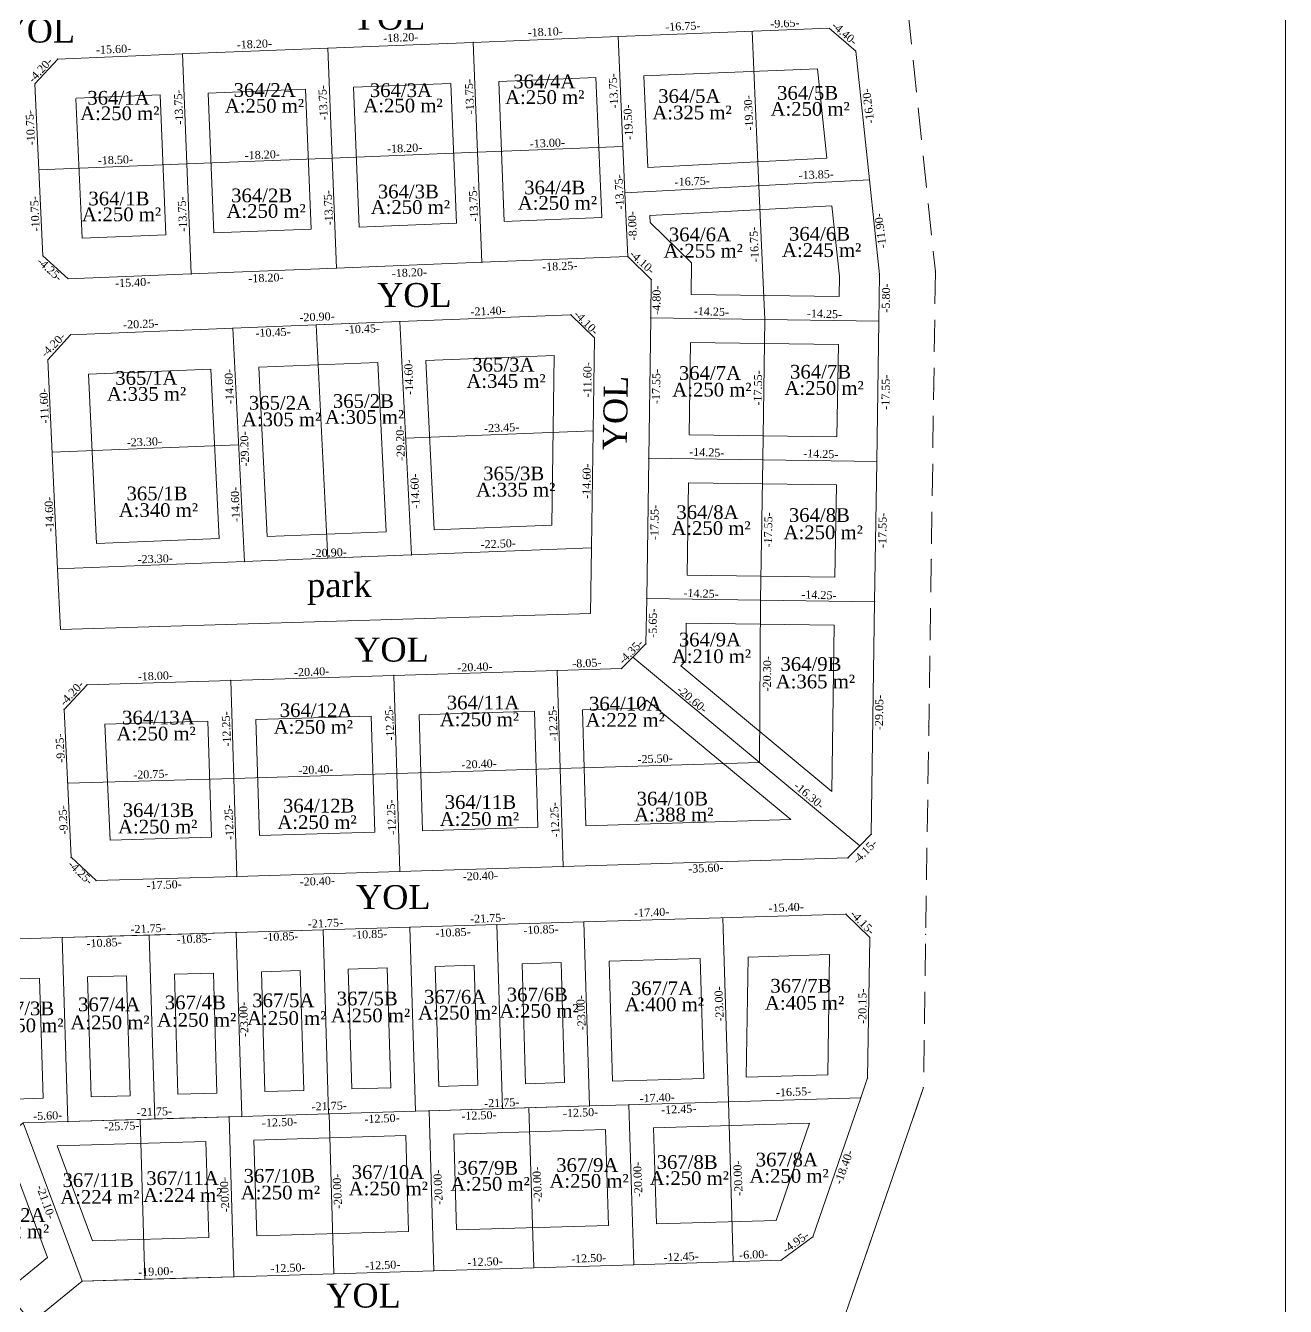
# Model space of a CAD drawing. Header units: millimetres. Extents: x 566284 to 574062, y 4517236 to 4521877.
# Drawn here: x 573133.3 to 573290.8, y 4518104.2 to 4518264.3 of the extents above; entities that cross this region are included whole.
import ezdxf

# ---------------------------------------------------------------- set-up
doc = ezdxf.new("R2010")
doc.units = ezdxf.units.MM
for name, color, linetype, lineweight in [('1_UYG_DISI', 6, 'Continuous', 0), ('DETAY_SNR_PAFTA', 251, 'Continuous', 0), ('DETAY_YAZI_PAFTA', 1, 'Continuous', 0), ('NOKTA_PARSEL_YENI', 18, 'Continuous', 0), ('SNRTIP_GECERLI', 30, 'Continuous', 0), ('YAPI OTURUM SINIRI', 253, 'Continuous', 0), ('yazı', 8, 'Continuous', 20), ('yeni', 4, 'Continuous', 0)]:
    doc.layers.add(name, color=color, linetype=linetype, lineweight=lineweight)
doc.styles.get("Standard").update_dxf_attribs({"font": 'TimesNewRoman.ttf'})

msp = doc.modelspace()

# ---------------------------------------------------------------- linework, layer by layer
at = {"layer": '1_UYG_DISI', "lineweight": 0}
for p, q in [((573243.61, 4518265.91), (573244.03, 4518261.93)), ((573244.24, 4518259.94), (573244.66, 4518255.96)), ((573244.87, 4518253.97), (573245.29, 4518250)), ((573245.5, 4518248.01), (573245.92, 4518244.03)), ((573246.13, 4518242.04), (573246.55, 4518238.06)), ((573246.76, 4518236.07), (573247.04, 4518233.48)), ((573247.04, 4518233.48), (573246.98, 4518229.48)), ((573246.95, 4518227.48), (573246.89, 4518223.48)), ((573246.86, 4518221.48), (573246.8, 4518217.48)), ((573246.77, 4518215.48), (573246.72, 4518211.48)), ((573246.69, 4518209.48), (573246.63, 4518205.48)), ((573246.6, 4518203.48), (573246.54, 4518199.48)), ((573204.03, 4518199.02), (573203.91, 4518190.79)), ((573137.65, 4518188.8), (573137.3, 4518196.36)), ((573246.51, 4518197.48), (573246.45, 4518193.48)), ((573246.42, 4518191.48), (573246.36, 4518187.48)), ((573203.91, 4518190.79), (573137.65, 4518188.8)), ((573246.33, 4518185.49), (573246.28, 4518181.49)), ((573246.25, 4518179.49), (573246.19, 4518175.49)), ((573246.16, 4518173.49), (573246.1, 4518169.49)), ((573246.07, 4518167.49), (573246.01, 4518163.49)), ((573245.98, 4518161.49), (573245.92, 4518157.49)), ((573245.89, 4518155.49), (573245.84, 4518151.49)), ((573245.81, 4518149.49), (573245.75, 4518145.49)), ((573245.72, 4518143.49), (573245.66, 4518139.49)), ((573245.63, 4518137.49), (573245.57, 4518133.49)), ((573245.54, 4518131.54), (573244.24, 4518127.76)), ((573243.59, 4518125.87), (573242.28, 4518122.09)), ((573241.63, 4518120.2), (573240.33, 4518116.42)), ((573239.68, 4518114.52), (573238.37, 4518110.74)), ((573237.72, 4518108.85), (573236.42, 4518105.07))]:
    msp.add_line(p, q, dxfattribs=at)
msp.add_point((573245.54, 4518131.54, 154.69), dxfattribs=at)
msp.add_point((573245.54, 4518131.54, 154.69), dxfattribs=at)
at = {"layer": 'DETAY_SNR_PAFTA', "lineweight": 0}
for p, q in [((573204.03, 4518199.02), (573203.91, 4518190.79)), ((573137.65, 4518188.8), (573137.3, 4518196.36)), ((573203.91, 4518190.79), (573137.65, 4518188.8))]:
    msp.add_line(p, q, dxfattribs=at)
at = {"layer": 'NOKTA_PARSEL_YENI', "lineweight": 0}
for p in [(573233.77, 4518263.94), (573189.25, 4518262.17), (573207.36, 4518262.89), (573137.32, 4518260.09), (573152.91, 4518260.72), (573171.08, 4518261.44), (573237.08, 4518261.08), (573134.47, 4518256.98), (573238.78, 4518244.99), (573208.22, 4518243.38), (573135.47, 4518235.5), (573190.35, 4518234.69), (573208.57, 4518235.41), (573154.01, 4518233.24), (573172.18, 4518233.96), (573240.03, 4518233.16), (573247.04, 4518233.48), (573138.61, 4518232.62), (573211.52, 4518232.53), (573201.46, 4518228.13), (573180.08, 4518227.27), (573211.45, 4518227.74), (573239.95, 4518227.34), (573138.93, 4518225.63), (573159.19, 4518226.44), (573204.41, 4518225.25), (573136.08, 4518222.51), (573246.82, 4518218.9), (573211.19, 4518210.19), (573239.69, 4518209.8), (573181.53, 4518198.12), (573204.03, 4518199.02), (573137.3, 4518196.36), (573160.65, 4518197.29), (573246.51, 4518197.55), (573210.94, 4518192.65), (573239.43, 4518192.26), (573210.85, 4518186.99), (573209.22, 4518185.33), (573199.75, 4518183.66), (573207.81, 4518183.9), (573140.98, 4518181.89), (573158.95, 4518182.43), (573179.35, 4518183.05), (573138.12, 4518178.81), (573246.2, 4518176.65), (573239.01, 4518163.2), (573237.58, 4518161.75), (573138.99, 4518160.32), (573236.1, 4518160.24), (573159.69, 4518157.94), (573180.09, 4518158.56), (573200.48, 4518159.17), (573142.12, 4518157.42), (573235.85, 4518153.23), (573181.35, 4518151.59), (573203.08, 4518152.24), (573137.89, 4518150.29), (573159.62, 4518150.94), (573238.82, 4518150.31), (573245.82, 4518150.69), (573238.56, 4518132.76), (573245.54, 4518131.54), (573203.77, 4518129.26), (573208.72, 4518129.4), (573237.7, 4518130.27), (573138.58, 4518127.3), (573158.74, 4518127.9), (573160.31, 4518127.95), (573182.04, 4518128.6), (573183.73, 4518128.65), (573231.71, 4518112.89), (573227.73, 4518109.97), (573184.33, 4518108.66), (573209.32, 4518109.41), (573140.35, 4518107.34), (573159.34, 4518107.91)]:
    msp.add_point(p, dxfattribs=at)
at = {"layer": 'SNRTIP_GECERLI', "lineweight": 0}
for p, q in [((573207.36, 4518262.89), (573233.77, 4518263.94)), ((573233.77, 4518263.94), (573237.08, 4518261.08)), ((573171.08, 4518261.44), (573189.25, 4518262.17)), ((573189.25, 4518262.17), (573207.36, 4518262.89)), ((573190.35, 4518234.69), (573189.25, 4518262.17)), ((573208.22, 4518243.38), (573207.36, 4518262.89)), ((573134.47, 4518256.98), (573137.32, 4518260.09)), ((573137.32, 4518260.09), (573152.91, 4518260.72)), ((573152.91, 4518260.72), (573171.08, 4518261.44)), ((573154.01, 4518233.24), (573152.91, 4518260.72)), ((573172.18, 4518233.96), (573171.08, 4518261.44)), ((573237.08, 4518261.08), (573238.78, 4518244.99)), ((573135.47, 4518235.5), (573134.47, 4518256.98)), ((573208.22, 4518243.38), (573238.78, 4518244.99)), ((573238.78, 4518244.99), (573240.03, 4518233.16)), ((573208.57, 4518235.41), (573208.22, 4518243.38)), ((573138.61, 4518232.62), (573135.47, 4518235.5)), ((573190.35, 4518234.69), (573172.18, 4518233.96)), ((573208.57, 4518235.41), (573190.35, 4518234.69)), ((573211.52, 4518232.53), (573208.57, 4518235.41)), ((573154.01, 4518233.24), (573138.61, 4518232.62)), ((573172.18, 4518233.96), (573154.01, 4518233.24)), ((573240.03, 4518233.16), (573239.95, 4518227.34)), ((573211.45, 4518227.74), (573211.52, 4518232.53)), ((573180.08, 4518227.27), (573201.46, 4518228.13)), ((573201.46, 4518228.13), (573204.41, 4518225.25)), ((573159.19, 4518226.44), (573180.08, 4518227.27)), ((573181.53, 4518198.12), (573180.08, 4518227.27)), ((573211.19, 4518210.19), (573211.45, 4518227.74)), ((573211.45, 4518227.74), (573239.95, 4518227.34)), ((573239.95, 4518227.34), (573239.69, 4518209.8)), ((573136.08, 4518222.51), (573138.93, 4518225.63)), ((573138.93, 4518225.63), (573159.19, 4518226.44)), ((573160.65, 4518197.29), (573159.19, 4518226.44)), ((573204.41, 4518225.25), (573204.03, 4518199.02)), ((573137.3, 4518196.36), (573136.08, 4518222.51)), ((573210.94, 4518192.65), (573211.19, 4518210.19)), ((573211.19, 4518210.19), (573239.69, 4518209.8)), ((573239.69, 4518209.8), (573239.43, 4518192.26)), ((573181.53, 4518198.12), (573160.65, 4518197.29)), ((573204.03, 4518199.02), (573181.53, 4518198.12)), ((573160.65, 4518197.29), (573137.3, 4518196.36)), ((573210.85, 4518186.99), (573210.94, 4518192.65)), ((573210.94, 4518192.65), (573239.43, 4518192.26)), ((573239.43, 4518192.26), (573239.01, 4518163.2)), ((573209.22, 4518185.33), (573210.85, 4518186.99)), ((573207.81, 4518183.9), (573209.22, 4518185.33)), ((573209.22, 4518185.33), (573237.58, 4518161.75)), ((573179.35, 4518183.05), (573199.75, 4518183.66)), ((573199.75, 4518183.66), (573207.81, 4518183.9)), ((573199.75, 4518183.66), (573200.48, 4518159.17)), ((573138.12, 4518178.81), (573140.98, 4518181.89)), ((573140.98, 4518181.89), (573158.95, 4518182.43)), ((573158.95, 4518182.43), (573179.35, 4518183.05)), ((573158.95, 4518182.43), (573159.69, 4518157.94)), ((573179.35, 4518183.05), (573180.09, 4518158.56)), ((573138.99, 4518160.32), (573138.12, 4518178.81)), ((573239.01, 4518163.2), (573237.58, 4518161.75)), ((573237.58, 4518161.75), (573236.1, 4518160.24)), ((573142.12, 4518157.42), (573138.99, 4518160.32)), ((573236.1, 4518160.24), (573200.48, 4518159.17)), ((573159.69, 4518157.94), (573142.12, 4518157.42)), ((573180.09, 4518158.56), (573159.69, 4518157.94)), ((573200.48, 4518159.17), (573180.09, 4518158.56)), ((573203.08, 4518152.24), (573235.85, 4518153.23)), ((573235.85, 4518153.23), (573238.82, 4518150.31)), ((573159.62, 4518150.94), (573181.35, 4518151.59)), ((573171.17, 4518128.28), (573170.48, 4518151.27)), ((573181.35, 4518151.59), (573203.08, 4518152.24)), ((573182.04, 4518128.6), (573181.35, 4518151.59)), ((573192.9, 4518128.93), (573192.21, 4518151.92)), ((573203.77, 4518129.26), (573203.08, 4518152.24)), ((573124.51, 4518149.89), (573137.89, 4518150.29)), ((573137.89, 4518150.29), (573159.62, 4518150.94)), ((573138.58, 4518127.3), (573137.89, 4518150.29)), ((573149.44, 4518127.62), (573148.75, 4518150.61)), ((573160.31, 4518127.95), (573159.62, 4518150.94)), ((573238.82, 4518150.31), (573238.56, 4518132.76)), ((573238.56, 4518132.76), (573237.7, 4518130.27)), ((573225.56, 4518073.59), (573245.54, 4518131.54)), ((573183.73, 4518128.65), (573203.77, 4518129.26)), ((573203.77, 4518129.26), (573208.72, 4518129.4)), ((573208.72, 4518129.4), (573237.7, 4518130.27)), ((573208.72, 4518129.4), (573209.32, 4518109.41)), ((573237.7, 4518130.27), (573231.71, 4518112.89)), ((573132.99, 4518127.13), (573138.58, 4518127.3)), ((573138.58, 4518127.3), (573158.74, 4518127.9)), ((573158.74, 4518127.9), (573160.31, 4518127.95)), ((573158.74, 4518127.9), (573159.34, 4518107.91)), ((573160.31, 4518127.95), (573182.04, 4518128.6)), ((573182.04, 4518128.6), (573183.73, 4518128.65)), ((573183.73, 4518128.65), (573184.33, 4518108.66)), ((573132.99, 4518127.13), (573140.35, 4518107.34)), ((573231.71, 4518112.89), (573227.73, 4518109.97)), ((573227.73, 4518109.97), (573209.32, 4518109.41)), ((573184.33, 4518108.66), (573159.34, 4518107.91)), ((573209.32, 4518109.41), (573184.33, 4518108.66)), ((573140.35, 4518107.34), (573124.94, 4518094.81)), ((573159.34, 4518107.91), (573140.35, 4518107.34))]:
    msp.add_line(p, q, dxfattribs=at)
at = {"layer": 'YAPI OTURUM SINIRI', "color": 8}
for p, q in [((573233.79, 4518148.16), (573223.61, 4518147.86)), ((573233.57, 4518133.15), (573233.79, 4518148.16)), ((573178.5, 4518146.5), (573173.63, 4518146.36)), ((573178.5, 4518146.5), (573178.95, 4518131.51)), ((573184.5, 4518146.68), (573184.95, 4518131.69)), ((573189.37, 4518146.83), (573189.82, 4518131.84)), ((573195.36, 4518147.01), (573195.81, 4518132.02)), ((573200.23, 4518147.16), (573200.68, 4518132.16)), ((573217.62, 4518147.68), (573206.23, 4518147.34)), ((573206.23, 4518147.34), (573206.68, 4518132.34)), ((573217.62, 4518147.68), (573218.07, 4518132.69)), ((573223.39, 4518132.85), (573223.61, 4518147.86)), ((573145.91, 4518145.53), (573141.04, 4518145.38)), ((573141.04, 4518145.38), (573141.49, 4518130.39)), ((573145.91, 4518145.53), (573146.36, 4518130.53)), ((573156.77, 4518145.85), (573151.9, 4518145.71)), ((573151.9, 4518145.71), (573152.35, 4518130.71)), ((573156.77, 4518145.85), (573157.22, 4518130.86)), ((573162.77, 4518146.03), (573163.22, 4518131.04)), ((573167.64, 4518146.18), (573168.09, 4518131.19)), ((573173.63, 4518146.36), (573174.08, 4518131.37)), ((573200.68, 4518132.16), (573195.81, 4518132.02)), ((573206.68, 4518132.34), (573218.07, 4518132.69)), ((573223.39, 4518132.85), (573233.57, 4518133.15)), ((573146.36, 4518130.53), (573141.49, 4518130.39)), ((573157.22, 4518130.86), (573152.35, 4518130.71)), ((573168.09, 4518131.19), (573163.22, 4518131.04)), ((573178.95, 4518131.51), (573174.08, 4518131.37)), ((573189.82, 4518131.84), (573184.95, 4518131.69))]:
    msp.add_line(p, q, dxfattribs=at)
for points in [[(573232.29, 4518258.88), (573210.58, 4518258.01), (573211.08, 4518246.53), (573233.47, 4518247.71)], [(573186.45, 4518257.05), (573174.28, 4518256.56), (573174.98, 4518239.08), (573187.15, 4518239.56)], [(573204.58, 4518257.77), (573192.44, 4518257.29), (573193.14, 4518239.8), (573205.35, 4518240.29)], [(573150.12, 4518255.6), (573139.6, 4518255.18), (573139.56, 4518255.13), (573140.37, 4518237.7), (573150.81, 4518238.11)], [(573168.28, 4518256.33), (573156.11, 4518255.84), (573156.81, 4518238.35), (573168.98, 4518238.84)], [(573234.1, 4518241.74), (573211.34, 4518240.54), (573211.38, 4518239.65), (573216.55, 4518234.61), (573216.49, 4518230.67), (573234.99, 4518230.41), (573235.03, 4518232.94)], [(573234.9, 4518224.41), (573216.41, 4518224.67), (573216.24, 4518213.12), (573234.73, 4518212.87)], [(573177.33, 4518222.16), (573162.44, 4518221.56), (573163.5, 4518200.41), (573178.39, 4518201)], [(573199.38, 4518223.04), (573183.32, 4518222.4), (573184.38, 4518201.24), (573199.07, 4518201.83)], [(573156.44, 4518221.33), (573141.17, 4518220.72), (573142.16, 4518199.56), (573157.5, 4518200.17)], [(573234.65, 4518206.87), (573216.15, 4518207.13), (573215.98, 4518195.58), (573234.48, 4518195.32)], [(573234.39, 4518189.33), (573215.89, 4518189.58), (573215.82, 4518184.91), (573215.19, 4518184.27), (573234.08, 4518168.56)], [(573196.9, 4518178.57), (573182.5, 4518178.14), (573182.93, 4518163.65), (573197.34, 4518164.08)], [(573210.96, 4518179.98), (573209.96, 4518178.96), (573202.9, 4518178.75), (573203.33, 4518164.26), (573228.95, 4518165.03)], [(573156.1, 4518177.35), (573143.21, 4518176.96), (573143.89, 4518162.47), (573156.54, 4518162.85)], [(573176.5, 4518177.96), (573162.1, 4518177.53), (573162.54, 4518163.03), (573176.94, 4518163.47)], [(573135.04, 4518145.2), (573126.36, 4518144.94), (573117.47, 4518137.72), (573126.94, 4518126.07), (573131.88, 4518130.1), (573135.49, 4518130.21)], [(573205.81, 4518126.32), (573186.82, 4518125.74), (573187.18, 4518113.75), (573206.17, 4518114.32)], [(573231.31, 4518127.08), (573211.81, 4518126.5), (573212.17, 4518114.5), (573227.13, 4518114.95)], [(573155.83, 4518124.81), (573138.67, 4518124.3), (573137.26, 4518124.26), (573141.67, 4518112.38), (573156.19, 4518112.82)], [(573180.82, 4518125.56), (573161.83, 4518124.99), (573162.19, 4518113), (573181.18, 4518113.57)], [(573131.64, 4518122.16), (573128.41, 4518119.52), (573116.57, 4518109.87), (573124.11, 4518100.58), (573136.05, 4518110.29)]]:
    msp.add_lwpolyline(points, close=True, dxfattribs=at)
for points in [[(573174.08, 4518131.37), (573178.95, 4518131.51), (573178.5, 4518146.5), (573173.63, 4518146.36)], [(573174.08, 4518131.37), (573178.95, 4518131.51), (573178.5, 4518146.5), (573173.63, 4518146.36)], [(573189.37, 4518146.83), (573184.5, 4518146.68), (573184.95, 4518131.69), (573189.82, 4518131.84)], [(573184.95, 4518131.69), (573189.82, 4518131.84), (573189.37, 4518146.83), (573184.5, 4518146.68)], [(573189.37, 4518146.83), (573184.5, 4518146.68), (573184.95, 4518131.69), (573189.82, 4518131.84)], [(573195.81, 4518132.02), (573200.68, 4518132.16), (573200.23, 4518147.16), (573195.36, 4518147.01)], [(573195.81, 4518132.02), (573200.68, 4518132.16), (573200.23, 4518147.16), (573195.36, 4518147.01)], [(573195.81, 4518132.02), (573200.68, 4518132.16), (573200.23, 4518147.16), (573195.36, 4518147.01)], [(573152.35, 4518130.71), (573157.22, 4518130.86), (573156.77, 4518145.85), (573151.9, 4518145.71)], [(573163.22, 4518131.04), (573168.09, 4518131.19), (573167.64, 4518146.18), (573162.77, 4518146.03)], [(573167.64, 4518146.18), (573162.77, 4518146.03), (573163.22, 4518131.04), (573168.09, 4518131.19)]]:
    msp.add_lwpolyline(points, dxfattribs=at)
at = {"layer": 'yeni'}
for p, q in [((573224.97, 4518244.26), (573224.12, 4518263.56)), ((573189.8, 4518248.43), (573207.96, 4518249.15)), ((573153.46, 4518246.98), (573171.63, 4518247.7)), ((573171.63, 4518247.7), (573189.8, 4518248.43)), ((573134.97, 4518246.24), (573153.46, 4518246.98)), ((573225.7, 4518227.54), (573224.97, 4518244.26)), ((573171.09, 4518197.71), (573169.63, 4518226.86)), ((573225.7, 4518227.54), (573225.44, 4518210)), ((573180.81, 4518212.7), (573204.24, 4518213.63)), ((573136.62, 4518210.94), (573159.92, 4518211.87)), ((573225.44, 4518210.01), (573225.18, 4518192.45)), ((573225.18, 4518192.45), (573225.05, 4518172.16)), ((573200.12, 4518171.41), (573225.05, 4518172.16)), ((573159.32, 4518170.19), (573179.72, 4518170.8)), ((573179.72, 4518170.8), (573200.12, 4518171.41)), ((573138.55, 4518169.57), (573159.32, 4518170.19)), ((573221.15, 4518129.78), (573220.46, 4518152.77)), ((573221.15, 4518129.78), (573220.46, 4518152.77)), ((573137.89, 4518150.29), (573124.51, 4518149.89)), ((573148.75, 4518150.61), (573137.89, 4518150.29)), ((573137.89, 4518150.29), (573138.58, 4518127.3)), ((573138.58, 4518127.3), (573137.89, 4518150.29)), ((573149.44, 4518127.62), (573148.75, 4518150.61)), ((573196.22, 4518129.03), (573196.82, 4518109.04)), ((573221.15, 4518129.78), (573221.75, 4518109.79)), ((573132.99, 4518127.13), (573138.58, 4518127.3)), ((573138.58, 4518127.3), (573147.6, 4518127.57)), ((573146.45, 4518127.53), (573146.45, 4518127.54)), ((573147.6, 4518127.57), (573149.44, 4518127.62)), ((573147.6, 4518127.57), (573148.2, 4518107.58)), ((573171.24, 4518128.28), (573171.84, 4518108.29))]:
    msp.add_line(p, q, dxfattribs=at)
for points in [[(573009.1, 4518429.1), (573290.78, 4518429.1), (573290.78, 4517973.87), (573009.1, 4517973.87)], [(573237.08, 4518261.08), (573233.77, 4518263.94), (573207.36, 4518262.89), (573208.22, 4518243.38), (573238.78, 4518244.99)], [(573189.25, 4518262.17), (573171.08, 4518261.44), (573172.18, 4518233.96), (573190.35, 4518234.69)], [(573207.36, 4518262.89), (573189.25, 4518262.17), (573190.35, 4518234.69), (573208.57, 4518235.41), (573208.22, 4518243.38)], [(573152.91, 4518260.72), (573137.32, 4518260.09), (573134.47, 4518256.98), (573135.47, 4518235.5), (573138.61, 4518232.62), (573154.01, 4518233.24)], [(573171.08, 4518261.44), (573152.91, 4518260.72), (573154.01, 4518233.24), (573172.18, 4518233.96)], [(573238.78, 4518244.99), (573208.22, 4518243.38), (573208.57, 4518235.41), (573211.52, 4518232.53), (573211.45, 4518227.74), (573239.95, 4518227.34), (573240.03, 4518233.16)], [(573204.41, 4518225.25), (573201.46, 4518228.13), (573180.08, 4518227.27), (573181.53, 4518198.12), (573204.03, 4518199.02)], [(573169.63, 4518226.86), (573159.19, 4518226.44), (573160.65, 4518197.29), (573171.09, 4518197.71)], [(573180.08, 4518227.27), (573169.63, 4518226.86), (573171.09, 4518197.71), (573181.53, 4518198.12)], [(573239.95, 4518227.34), (573211.45, 4518227.74), (573211.19, 4518210.19), (573239.69, 4518209.8)], [(573159.19, 4518226.44), (573138.93, 4518225.63), (573136.08, 4518222.51), (573137.3, 4518196.36), (573160.65, 4518197.29)], [(573239.69, 4518209.8), (573211.19, 4518210.19), (573210.94, 4518192.65), (573239.43, 4518192.26)], [(573239.43, 4518192.26), (573210.94, 4518192.65), (573210.85, 4518186.99), (573209.22, 4518185.33), (573237.58, 4518161.75), (573239.01, 4518163.2)], [(573209.22, 4518185.33), (573207.81, 4518183.9), (573199.75, 4518183.66), (573200.48, 4518159.17), (573236.1, 4518160.24), (573237.58, 4518161.75)], [(573199.75, 4518183.66), (573179.35, 4518183.05), (573180.09, 4518158.56), (573200.48, 4518159.17)], [(573158.95, 4518182.43), (573140.98, 4518181.89), (573138.12, 4518178.81), (573138.99, 4518160.32), (573142.12, 4518157.42), (573159.69, 4518157.94)], [(573179.35, 4518183.05), (573158.95, 4518182.43), (573159.69, 4518157.94), (573180.09, 4518158.56)], [(573238.82, 4518150.31), (573235.85, 4518153.23), (573203.08, 4518152.24), (573203.77, 4518129.26), (573208.72, 4518129.4), (573237.7, 4518130.27), (573238.56, 4518132.76)], [(573170.48, 4518151.27), (573159.62, 4518150.94), (573160.31, 4518127.95), (573171.17, 4518128.28)], [(573181.35, 4518151.59), (573170.48, 4518151.27), (573171.17, 4518128.28), (573182.04, 4518128.6)], [(573192.21, 4518151.92), (573181.35, 4518151.59), (573182.04, 4518128.6), (573183.73, 4518128.65), (573192.9, 4518128.93)], [(573203.08, 4518152.24), (573192.21, 4518151.92), (573192.9, 4518128.93), (573203.77, 4518129.26)], [(573159.62, 4518150.94), (573148.75, 4518150.61), (573149.44, 4518127.62), (573158.74, 4518127.9), (573160.31, 4518127.95)], [(573208.72, 4518129.4), (573203.77, 4518129.26), (573183.73, 4518128.65), (573184.33, 4518108.66), (573209.32, 4518109.41)], [(573237.7, 4518130.27), (573208.72, 4518129.4), (573209.32, 4518109.41), (573227.73, 4518109.97), (573231.71, 4518112.89)], [(573147.6, 4518127.57), (573138.58, 4518127.3), (573132.99, 4518127.13), (573140.35, 4518107.34), (573148.2, 4518107.58)], [(573158.74, 4518127.9), (573147.6, 4518127.57), (573148.2, 4518107.58), (573159.34, 4518107.91)], [(573183.73, 4518128.65), (573182.04, 4518128.6), (573160.31, 4518127.95), (573158.74, 4518127.9), (573159.34, 4518107.91), (573184.33, 4518108.66)], [(573132.99, 4518127.13), (573126.51, 4518121.85), (573121.42, 4518117.69), (573134.02, 4518102.19), (573140.35, 4518107.34)]]:
    msp.add_lwpolyline(points, close=True, dxfattribs=at)

# ---------------------------------------------------------------- texts
at = {"layer": '1_UYG_DISI', "lineweight": 0}
msp.add_text('park', height=3, dxfattribs=at).set_placement((573168.5, 4518192.85))
at = {"layer": 'DETAY_YAZI_PAFTA', "lineweight": 0}
for p in [(573173.95, 4518263.76), (573130.17, 4518262.15), (573177.24, 4518229.1), (573174.39, 4518184.78), (573174.61, 4518153.85), (573170.88, 4518104.05)]:
    msp.add_text('YOL', height=3, dxfattribs=at).set_placement(p)
msp.add_text('YOL', height=3, rotation=88.9007, dxfattribs=at).set_placement((573208.43, 4518211.17))
at = {"layer": 'yazı', "color": 3}
for s, rotation, p in [('-9.65-', 2.2852, (573226.41, 4518263.99)), ('-18.20-', 2.2852, (573178.01, 4518262.19)), ('-18.10-', 2.2852, (573196.07, 4518262.9)), ('-16.75-', 2.2852, (573213.27, 4518263.6)), ('-4.40-', 319.1568, (573233.98, 4518264.12)), ('-15.60-', 2.2852, (573142.11, 4518260.74)), ('-18.20-', 2.2852, (573159.71, 4518261.38)), ('-4.20-', 47, (573134.25, 4518257.05)), ('-13.75-', 92.6773, (573189.39, 4518253.21)), ('-13.75-', 92.6773, (573207.38, 4518253.93)), ('-13.75-', 92.6773, (573153.03, 4518251.9)), ('-13.75-', 92.6773, (573171.08, 4518252.46)), ('-19.30-', 92.6773, (573224.28, 4518251.17)), ('-16.20-', 97, (573239.39, 4518252.08)), ('-19.50-', 92.6773, (573209.23, 4518250.03)), ('-10.75-', 92.6773, (573134.49, 4518249.34)), ('-18.20-', 2.2852, (573178.5, 4518248.37)), ('-13.00-', 2.2852, (573196.34, 4518249.01)), ('-18.50-', 2.2852, (573142.34, 4518246.91)), ('-18.20-', 2.2852, (573160.7, 4518247.54)), ('-13.85-', 2.2852, (573229.95, 4518245.06)), ('-13.75-', 92.6773, (573189.9, 4518239.8)), ('-13.75-', 92.6773, (573208.12, 4518241.3)), ('-16.75-', 2.2852, (573214.45, 4518244.22)), ('-10.75-', 92.6773, (573135.06, 4518238.57)), ('-13.75-', 92.6773, (573153.5, 4518238.53)), ('-13.75-', 92.6773, (573171.75, 4518239.33)), ('-8.00-', 92.6773, (573209.73, 4518237.45)), ('-11.90-', 97, (573240.91, 4518236.5)), ('-16.75-', 92.6773, (573224.98, 4518234.74)), ('-4.25-', 318, (573134.64, 4518234.66)), ('-18.25-', 2.2852, (573197.89, 4518233.62)), ('-4.10-', 318, (573208.7, 4518235.57)), ('-18.20-', 2.2852, (573161.16, 4518232.16)), ('-18.20-', 2.2852, (573179.09, 4518232.81)), ('-15.40-', 2.2852, (573144.5, 4518231.58)), ('-4.80-', 89.1602, (573212.63, 4518228.12)), ('-5.80-', 89.1602, (573241.32, 4518228.39)), ('-20.90-', 2.2852, (573167.55, 4518227.29)), ('-21.40-', 2.2852, (573188.93, 4518228.01)), ('-4.10-', 315, (573201.75, 4518228.1)), ('-14.25-', 358, (573216.81, 4518228.11)), ('-14.25-', 358, (573230.95, 4518227.83)), ('-20.25-', 2.2852, (573145.51, 4518226.39)), ('-10.45-', 2.2852, (573162.05, 4518225.34)), ('-10.45-', 2.2852, (573173.22, 4518225.78)), ('-4.20-', 45, (573135.78, 4518222.73)), ('-14.60-', 92, (573181.77, 4518218.14)), ('-11.60-', 89.1602, (573203.99, 4518217.8)), ('-14.60-', 92, (573159.32, 4518216.99)), ('-17.55-', 89.1602, (573212.59, 4518216.95)), ('-17.55-', 89.1602, (573225.31, 4518216.77)), ('-17.55-', 89.1602, (573241.27, 4518216.24)), ('-11.60-', 92, (573136.19, 4518214.55)), ('-29.20-', 92, (573180.72, 4518209.88)), ('-23.45-', 2.2852, (573190.63, 4518213.43)), ('-23.30-', 2.2852, (573145.96, 4518211.66)), ('-29.20-', 92, (573161.25, 4518209.17)), ('-14.25-', 358, (573216.24, 4518210.52)), ('-14.25-', 358, (573230.48, 4518210.33)), ('-14.60-', 89.1602, (573203.89, 4518205.11)), ('-14.60-', 92, (573182.55, 4518203.89)), ('-14.60-', 92, (573160.09, 4518202.23)), ('-14.60-', 92, (573136.82, 4518201)), ('-17.55-', 89.1602, (573212.38, 4518199.96)), ('-17.55-', 89.1602, (573226.59, 4518199.03)), ('-17.55-', 89.1602, (573240.87, 4518198.97)), ('-22.50-', 2.2852, (573190.2, 4518198.93)), ('-23.30-', 2.2852, (573147.32, 4518197.05)), ('-20.90-', 2.2852, (573169.07, 4518197.81)), ('-14.25-', 358, (573215.52, 4518192.88)), ('-14.25-', 358, (573230.25, 4518192.7)), ('-5.65-', 89.1602, (573212.17, 4518187.75)), ('-4.35-', 45.4399, (573208.02, 4518184.38)), ('-8.05-', 2.2852, (573201.65, 4518184.03)), ('-20.30-', 89.1602, (573226.45, 4518181.05)), ('-18.00-', 2.2852, (573147.33, 4518182.41)), ('-20.40-', 2.2852, (573166.87, 4518182.93)), ('-20.40-', 2.2852, (573187.28, 4518183.52)), ('-4.20-', 47.244, (573138.17, 4518179.16)), ('-20.60-', 320, (573214.62, 4518181.11)), ('-29.05-', 89.1602, (573240.46, 4518176.21)), ('-12.25-', 92.6773, (573159, 4518174.18)), ('-12.25-', 92.6773, (573179.41, 4518174.93)), ('-12.25-', 92.6773, (573199.85, 4518174.88)), ('-9.25-', 92.6773, (573138.2, 4518172.16)), ('-20.40-', 2.2852, (573187.81, 4518171.4)), ('-25.50-', 2.2852, (573209.81, 4518172.06)), ('-20.75-', 2.2852, (573146.77, 4518170.12)), ('-20.40-', 2.2852, (573167.4, 4518170.7)), ('-16.30-', 320, (573229.24, 4518169.1)), ('-12.25-', 92.6773, (573179.64, 4518163.16)), ('-9.25-', 92.6773, (573138.58, 4518163.2)), ('-12.25-', 92.6773, (573159.33, 4518162.52)), ('-12.25-', 92.6773, (573200.05, 4518162.82)), ('-4.15-', 45.4399, (573237.27, 4518159.39)), ('-4.25-', 316, (573138.51, 4518159.33)), ('-35.60-', 2.2852, (573216.15, 4518158.39)), ('-20.40-', 2.2852, (573167.58, 4518156.76)), ('-20.40-', 2.2852, (573187.96, 4518157.42)), ('-17.50-', 2.2852, (573148.43, 4518156.31)), ('-15.40-', 2.2852, (573226.19, 4518153.48)), ('-21.75-', 2.2852, (573188.88, 4518152.13)), ('-17.40-', 2.2852, (573209.38, 4518152.86)), ('-4.15-', 314.2232, (573236.3, 4518153.15)), ('-21.75-', 2.2852, (573146.43, 4518150.84)), ('-21.75-', 2.2852, (573168.6, 4518151.51)), ('-10.85-', 2.2852, (573174.13, 4518150.12)), ('-10.85-', 2.2852, (573184.55, 4518150.35)), ('-10.85-', 2.2852, (573195.55, 4518150.7)), ('-10.85-', 2.2852, (573140.93, 4518149.06)), ('-10.85-', 2.2852, (573152.18, 4518149.54)), ('-10.85-', 2.2852, (573163.03, 4518149.83)), ('-23.00-', 92.6773, (573220.59, 4518139.81)), ('-20.15-', 90, (573238.41, 4518139.5)), ('-23.00-', 92.6773, (573161.17, 4518137.87)), ('-23.00-', 92.6773, (573203.33, 4518138.73)), ('-17.40-', 2.2852, (573210.07, 4518129.69)), ('-16.55-', 2.2852, (573227.11, 4518130.43)), ('-21.75-', 2.2852, (573147.22, 4518127.95)), ('-21.75-', 2.2852, (573169.07, 4518128.66)), ('-21.75-', 2.2852, (573190.64, 4518129.07)), ('-12.50-', 2.2852, (573200.49, 4518127.83)), ('-12.45-', 2.2852, (573212.76, 4518128.26)), ('-5.60-', 2.2852, (573134.25, 4518127.47)), ('-25.75-', 2.2852, (573143.14, 4518126.15)), ('-12.50-', 2.2852, (573162.86, 4518126.62)), ('-12.50-', 2.2852, (573175.67, 4518127.1)), ('-12.50-', 2.2852, (573187.79, 4518127.48)), ('-18.40-', 70, (573235.29, 4518119.36)), ('-20.00-', 92.6773, (573185.46, 4518116.91)), ('-20.00-', 92.6773, (573197.86, 4518117.25)), ('-20.00-', 92.6773, (573210.43, 4518117.87)), ('-20.00-', 92.6773, (573222.95, 4518118.04)), ('-21.10-', 290, (573134.61, 4518119.15)), ('-20.00-', 92.6773, (573158.78, 4518115.98)), ('-20.00-', 92.6773, (573172.87, 4518116.41)), ('-4.95-', 35, (573228.35, 4518110.78)), ('-6.00-', 2.2852, (573222.52, 4518110.12)), ('-12.50-', 2.2852, (573175.76, 4518108.77)), ('-12.50-', 2.2852, (573188.56, 4518109.2)), ('-12.50-', 2.2852, (573201.5, 4518109.63)), ('-12.45-', 2.2852, (573213.06, 4518109.82)), ('-19.00-', 2.2852, (573147.39, 4518107.98)), ('-12.50-', 2.2852, (573163.91, 4518108.42))]:
    msp.add_text(s, height=1, rotation=rotation, dxfattribs=at).set_placement(p)
for s, p in [('364/2A', (573159.3, 4518255.36)), ('364/3A', (573176.33, 4518255.34)), ('364/4A', (573194.26, 4518256.43)), ('364/1A', (573141.02, 4518254.39)), ('A:250 m²', (573193.24, 4518254.47)), ('364/5A', (573212.38, 4518254.6)), ('364/5B', (573227.24, 4518255)), ('A:250 m²', (573140.12, 4518252.45)), ('A:250 m²', (573158.2, 4518253.39)), ('A:250 m²', (573175.52, 4518253.42)), ('A:325 m²', (573211.65, 4518252.55)), ('A:250 m²', (573226.42, 4518253)), ('364/3B', (573177.33, 4518242.68)), ('364/4B', (573195.63, 4518243.18)), ('364/1B', (573141.15, 4518241.8)), ('364/2B', (573158.99, 4518242.19)), ('A:250 m²', (573194.82, 4518241.26)), ('A:250 m²', (573140.33, 4518239.82)), ('A:250 m²', (573158.41, 4518240.24)), ('A:250 m²', (573176.44, 4518240.73)), ('364/6A', (573213.71, 4518237.31)), ('364/6B', (573228.73, 4518237.39)), ('A:255 m²', (573213.05, 4518235.27)), ('A:245 m²', (573227.85, 4518235.35)), ('365/3A', (573189.14, 4518221.03)), ('364/7A', (573214.96, 4518219.99)), ('364/7B', (573228.86, 4518220.15)), ('365/1A', (573144.51, 4518219.38)), ('A:345 m²', (573188.4, 4518218.99)), ('A:335 m²', (573143.46, 4518217.38)), ('A:250 m²', (573214.14, 4518217.91)), ('A:250 m²', (573228.16, 4518218.12)), ('365/2A', (573161.21, 4518216.27)), ('365/2B', (573171.71, 4518216.49)), ('A:305 m²', (573160.34, 4518214.19)), ('A:305 m²', (573170.71, 4518214.5)), ('365/3B', (573190.5, 4518207.44)), ('365/1B', (573145.91, 4518204.94)), ('A:335 m²', (573189.61, 4518205.41)), ('A:340 m²', (573144.94, 4518202.86)), ('364/8A', (573214.65, 4518202.6)), ('364/8B', (573228.71, 4518202.24)), ('A:250 m²', (573214.02, 4518200.61)), ('A:250 m²', (573228.05, 4518200.08)), ('364/9A', (573214.96, 4518186.68)), ('A:210 m²', (573214.08, 4518184.59)), ('364/9B', (573227.66, 4518183.62)), ('A:365 m²', (573227.07, 4518181.44)), ('364/11A', (573185.95, 4518178.81)), ('364/10A', (573203.73, 4518178.67)), ('364/13A', (573145.36, 4518176.93)), ('364/12A', (573165.07, 4518177.85)), ('A:250 m²', (573164.31, 4518175.76)), ('A:250 m²', (573185.07, 4518176.71)), ('A:222 m²', (573203.3, 4518176.63)), ('A:250 m²', (573144.66, 4518174.93)), ('364/12B', (573165.47, 4518165.92)), ('364/11B', (573185.69, 4518166.37)), ('364/10B', (573209.68, 4518166.8)), ('364/13B', (573145.44, 4518165.36)), ('A:250 m²', (573185.07, 4518164.25)), ('A:388 m²', (573209.37, 4518164.81)), ('A:250 m²', (573144.85, 4518163.3)), ('A:250 m²', (573164.77, 4518163.86)), ('367/7B', (573226.4, 4518143.41)), ('367/5A', (573161.63, 4518141.59)), ('367/5B', (573172.19, 4518141.82)), ('367/6A', (573183.11, 4518142.04)), ('367/6B', (573193.45, 4518142.32)), ('367/7A', (573208.96, 4518143.1)), ('367/3B', (573129.25, 4518140.58)), ('367/4A', (573139.86, 4518141.09)), ('367/4B', (573150.7, 4518141.33)), ('A:250 m²', (573182.35, 4518140.05)), ('A:250 m²', (573192.53, 4518140.28)), ('A:400 m²', (573208.19, 4518141.09)), ('A:405 m²', (573225.72, 4518141.28)), ('A:250 m²', (573128.13, 4518138.46)), ('A:250 m²', (573138.89, 4518138.83)), ('A:250 m²', (573149.72, 4518139.15)), ('A:250 m²', (573160.99, 4518139.37)), ('A:250 m²', (573171.46, 4518139.7)), ('367/9A', (573199.63, 4518121)), ('367/8B', (573212.18, 4518121.38)), ('367/8A', (573224.57, 4518121.69)), ('367/11B', (573137.91, 4518119.12)), ('367/11A', (573148.38, 4518119.37)), ('367/10B', (573160.55, 4518119.66)), ('367/10A', (573174.06, 4518120.12)), ('367/9B', (573187.25, 4518120.66)), ('A:250 m²', (573211.31, 4518119.37)), ('A:250 m²', (573223.78, 4518119.65)), ('A:250 m²', (573160.19, 4518117.57)), ('A:250 m²', (573173.68, 4518118.07)), ('A:250 m²', (573186.42, 4518118.66)), ('A:250 m²', (573198.78, 4518119.02)), ('A:224 m²', (573137.63, 4518117.02)), ('A:224 m²', (573147.98, 4518117.26)), ('367/12A', (573126.72, 4518114.76)), ('A:232 m²', (573126.34, 4518112.72))]:
    msp.add_text(s, height=1.715, dxfattribs=at).set_placement(p)

doc.saveas('drawing.dxf')
